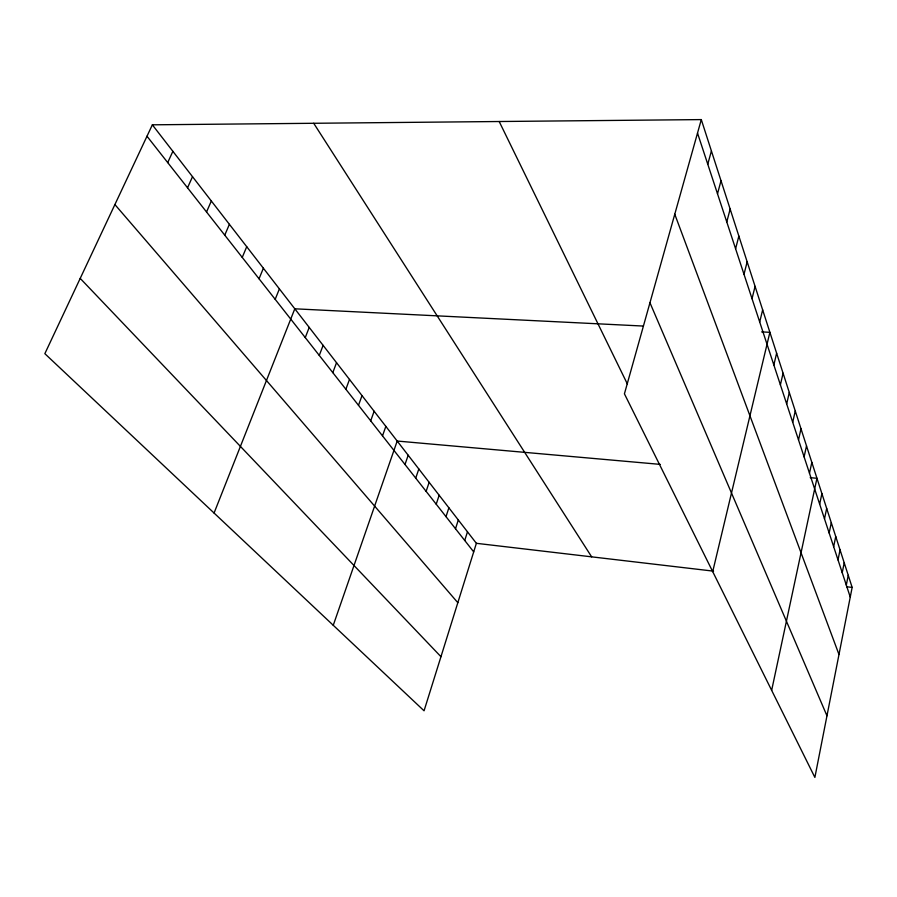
<?xml version="1.0" encoding="UTF-8"?>
<svg xmlns="http://www.w3.org/2000/svg" width="897" height="897" viewBox="0 0 897 897"><rect width="100%" height="100%" fill="white"/><g stroke="black" fill="none" stroke-linecap="round" stroke-linejoin="round"><path stroke-width="1.35" d="M701.297 119.593L852.15 587.412L814.88 777.407L624.424 393.828L701.297 119.593L152.355 124.818L44.85 353.676L424.057 710.794L476.374 543.313L152.355 124.818M846.308 585.091L848.248 575.302M842.227 572.701L844.212 562.8M838.022 559.907L840.041 549.872M833.661 546.677L835.735 536.518M829.164 532.997L831.284 522.704M824.5 518.836L826.675 508.408M819.667 504.17L821.899 493.608M771.655 690.342L816.954 478.269L810.215 477.675M809.486 473.224L811.83 462.381M804.104 456.876L806.515 445.887M798.521 439.9L800.987 428.755M792.713 422.274L795.258 410.972M786.68 403.93L789.293 392.471M780.39 384.847L783.081 373.23M773.853 364.978L776.623 353.194M712.711 571.636L769.884 332.316L761.643 331.901M759.703 321.989L762.652 309.857M752.034 298.69L755.072 286.378M744.005 274.314L747.156 261.812M735.596 248.761L738.859 236.079M726.772 221.963L730.147 209.079M717.51 193.819L721.009 180.745M707.767 164.229L711.411 150.954M464.736 540.476L467.472 531.82M455.508 528.737L458.311 519.98M446.011 516.65L448.881 507.803M436.222 504.204L439.16 495.256M426.131 491.365L429.147 482.317M415.737 478.135L418.821 468.985M405.007 464.489L408.18 455.239M333.258 625.276L397.192 441.044L660.226 464.377M382.514 435.864L385.845 426.389M370.696 420.839L374.127 411.263M358.497 405.309L362.018 395.611M345.872 389.253L349.494 379.442M332.809 372.625L336.532 362.702M319.276 355.425L323.111 345.367M305.26 337.586L309.218 327.416M214.069 513.039L294.799 308.803L643.171 326.048M275.188 299.329L279.393 288.901M259.042 278.788L263.382 268.225M242.246 257.405L246.731 246.709M224.755 235.16L229.397 224.328M206.534 211.984L211.333 201.006M187.529 187.809L192.519 176.687M167.705 162.581L172.874 151.324M476.374 543.313L713.563 571.154M846.667 586.773L852.15 587.412M80.214 278.395L440.954 656.694M114.894 204.561L457.829 602.694M146.996 136.232L473.694 551.879M313.715 123.281L591.65 556.846M499.192 121.521L627.44 384.14M649.955 302.738L826.967 715.795M674.768 214.226L838.987 654.518M697.518 133.081L850.255 597.077"/></g></svg>
